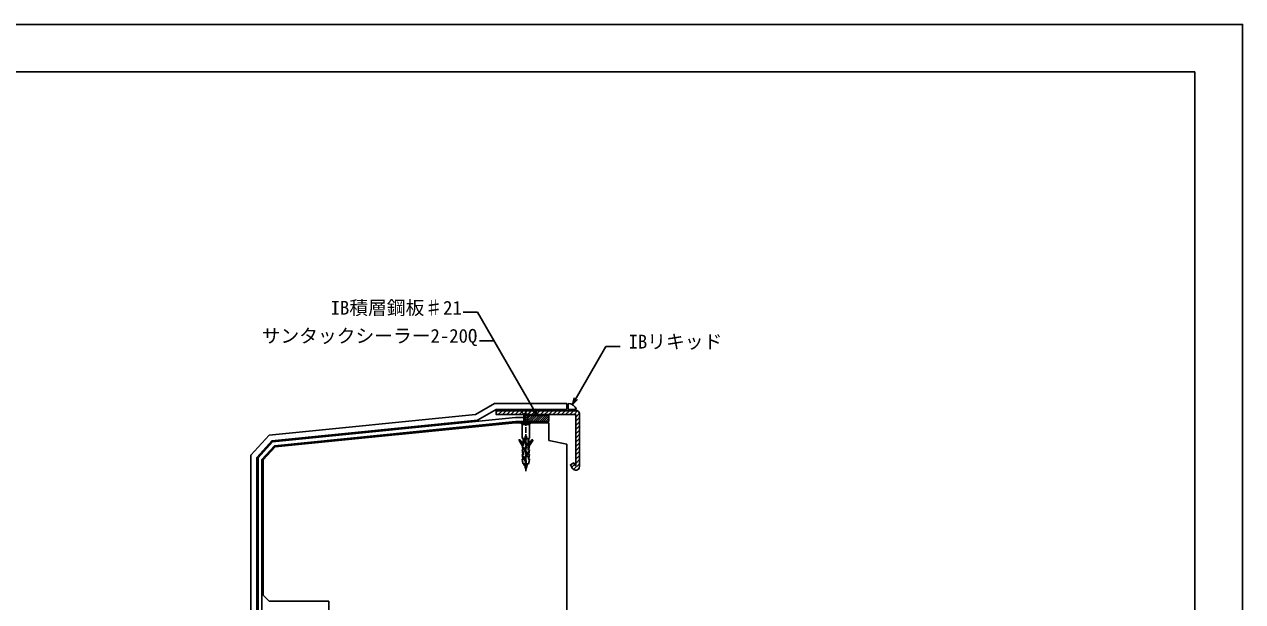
# Model space of a CAD drawing. Units: millimetres on the paper, with parts at other scales. Extents: x -210 to 1470, y -148 to 1040.
# Drawn here: x 447 to 1470, y 555 to 1040 of the extents above; entities that cross this region are included whole.
import ezdxf
from ezdxf.enums import TextEntityAlignment as Align

# ---------------------------------------------------------------- set-up
doc = ezdxf.new("R2010")
doc.units = ezdxf.units.MM
doc.linetypes.add('CHAIN1', pattern=[8, 5, -1, 1, -1])
for name, color, linetype in [('0-1_IBｼｰﾄ', 7, 'Continuous'), ('0-2_IBリキッド', 7, 'Continuous'), ('0-3_ブチルﾃｰﾌﾟ', 4, 'Continuous'), ('0-4_中心線', 1, 'CHAIN1'), ('0-6_図面枠', 7, 'Continuous'), ('0-7_寸法線', 7, 'Continuous'), ('0-8_文字', 5, 'Continuous'), ('0-B_緩衝フォーム', 7, 'Continuous'), ('0-D_躯体', 7, 'Continuous'), ('0-E_輪郭線', 2, 'Continuous'), ('0-F_部材(積層鋼板)', 4, 'Continuous'), ('1-0_部材(ﾋﾞｽ類)', 7, 'Continuous')]:
    doc.layers.add(name, color=color, linetype=linetype)
doc.styles.add('MS Gothic', font='')
doc.styles.get('MS Gothic').set_extended_font_data('MS Gothic')

msp = doc.modelspace()

# ---------------------------------------------------------------- linework, layer by layer
at = {"layer": '0-1_IBｼｰﾄ'}
for p, q in [((841.784, 721.086), (825.954, 711.947)), ((841.784, 721.086), (902.624, 721.086)), ((902.624, 716.086), (902.624, 721.086)), ((825.954, 711.947), (652.509, 694.602)), ((827.522, 707.079), (654.924, 689.819)), ((843.124, 716.086), (827.522, 707.079)), ((843.124, 716.086), (902.624, 716.086)), ((652.509, 694.602), (637.216, 677.703)), ((654.924, 689.819), (642.216, 675.777)), ((637.216, 273.996), (637.216, 677.703)), ((642.216, 272.176), (642.216, 675.777))]:
    msp.add_line(p, q, dxfattribs=at)
at = {"layer": '0-2_IBリキッド'}
for q in [(903.624, 721.086), (910.624, 716.086)]:
    msp.add_line((903.624, 716.086), q, dxfattribs=at)
msp.add_arc((903.624, 713.686), 7.4, 18.92464, 90, dxfattribs=at)
at = {"layer": '0-3_ブチルﾃｰﾌﾟ'}
for p, q in [((867.549, 709.89), (868.579, 710.92)), ((867.549, 708.122), (870.347, 710.92)), ((867.549, 706.354), (872.115, 710.92)), ((868.882, 705.92), (873.882, 710.92)), ((870.65, 705.92), (875.65, 710.92)), ((872.418, 705.92), (877.418, 710.92)), ((874.186, 705.92), (879.186, 710.92)), ((875.953, 705.92), (880.953, 710.92)), ((877.721, 705.92), (882.721, 710.92)), ((879.489, 705.92), (884.489, 710.92)), ((881.257, 705.92), (886.257, 710.92)), ((883.025, 705.92), (887.549, 710.444)), ((884.792, 705.92), (887.549, 708.676)), ((886.56, 705.92), (887.549, 706.909))]:
    msp.add_line(p, q, dxfattribs=at)
at = {"layer": '0-3_ブチルﾃｰﾌﾟ', "color": 7}
msp.add_lwpolyline([(887.549, 705.92), (867.549, 705.92), (867.549, 710.92), (887.549, 710.92)], close=True, dxfattribs=at)
at = {"layer": '0-4_中心線'}
msp.add_line((868.124, 664.352), (868.124, 716.086), dxfattribs=at)
at = {"layer": '0-6_図面枠'}
msp.add_lwpolyline([(1470, -148.5), (1470, 1039.5), (-210, 1039.5), (-210, -148.5)], close=True, dxfattribs=at)
at = {"layer": '0-7_寸法線'}
for p, q in [((841.234, 773.82), (829.234, 773.82)), ((907.199, 720.165), (935.329, 768.888)), ((935.329, 768.888), (947.329, 768.888))]:
    msp.add_line(p, q, dxfattribs=at)
for points in [[(877.549, 710.92), (827.378, 797.82), (815.378, 797.82)], [(873.306, 715.162), (877.549, 710.92), (875.996, 716.715)], [(911.442, 724.408), (907.199, 720.165), (908.752, 725.961)]]:
    msp.add_lwpolyline(points, dxfattribs=at)
at = {"layer": '0-B_緩衝フォーム'}
for p, q in [((859.313, 709.253), (655.407, 688.862)), ((859.48, 705.92), (657.017, 685.673)), ((866.549, 709.253), (859.313, 709.253)), ((866.549, 705.92), (859.48, 705.92)), ((866.549, 705.92), (866.549, 709.253)), ((655.407, 688.862), (643.216, 675.391)), ((657.017, 685.673), (646.549, 674.107)), ((643.216, 215.555), (643.216, 675.391)), ((646.549, 212.222), (646.549, 674.107))]:
    msp.add_line(p, q, dxfattribs=at)
at = {"layer": '0-D_躯体'}
for p, q in [((859.53, 704.92), (657.499, 684.717)), ((887.549, 704.92), (859.53, 704.92)), ((887.549, 689.92), (887.549, 704.92)), ((887.549, 689.92), (902.549, 686.92)), ((902.549, 65.222), (902.549, 686.92)), ((657.499, 684.717), (647.549, 673.722)), ((647.549, 560.222), (647.549, 673.722)), ((652.549, 555.222), (647.549, 560.222)), ((652.549, 555.222), (702.549, 555.222)), ((702.549, 555.222), (702.549, 185.222))]:
    msp.add_line(p, q, dxfattribs=at)
at = {"layer": '0-E_輪郭線'}
msp.add_lwpolyline([(1430, 999.5), (-170, 999.5), (-170, -108.5), (1430, -108.5)], close=True, dxfattribs=at)
at = {"layer": '0-F_部材(積層鋼板)'}
for p, q in [((843.124, 713.63), (844.58, 715.086)), ((844.949, 711.92), (848.116, 715.086)), ((848.484, 711.92), (851.651, 715.086)), ((852.02, 711.92), (855.187, 715.086)), ((855.556, 711.92), (858.722, 715.086)), ((859.091, 711.92), (862.258, 715.086)), ((862.627, 711.92), (865.793, 715.086)), ((869.698, 711.92), (872.864, 715.086)), ((873.233, 711.92), (876.4, 715.086)), ((876.769, 711.92), (879.935, 715.086)), ((880.304, 711.92), (883.471, 715.086)), ((883.84, 711.92), (887.006, 715.086)), ((887.375, 711.92), (890.542, 715.086)), ((890.911, 711.92), (894.078, 715.086)), ((894.446, 711.92), (897.613, 715.086)), ((897.982, 711.92), (901.149, 715.086)), ((901.517, 711.92), (904.684, 715.086)), ((905.053, 711.92), (908.22, 715.086)), ((908.589, 711.92), (911.569, 714.9)), ((909.957, 709.753), (913.094, 712.889)), ((909.957, 706.217), (913.124, 709.384)), ((909.957, 702.682), (913.124, 705.848)), ((909.957, 699.146), (913.124, 702.313)), ((909.957, 695.61), (913.124, 698.777)), ((909.957, 692.075), (913.124, 695.242)), ((909.957, 688.539), (913.124, 691.706)), ((909.957, 685.004), (913.124, 688.171)), ((909.957, 681.468), (913.124, 684.635)), ((909.957, 677.933), (913.124, 681.099)), ((909.957, 674.397), (913.124, 677.564)), ((906.728, 667.633), (909.046, 669.951)), ((908.261, 665.63), (913.124, 670.493)), ((909.957, 670.862), (913.124, 674.028)), ((911.925, 665.758), (912.453, 666.286))]:
    msp.add_line(p, q, dxfattribs=at)
at = {"layer": '0-F_部材(積層鋼板)', "color": 7}
for p, q in [((909.957, 669.08), (909.957, 711.42)), ((913.124, 712.586), (913.124, 668.206))]:
    msp.add_line(p, q, dxfattribs=at)
for points in [[(909.457, 711.92), (843.124, 711.92), (843.124, 715.086), (910.624, 715.086)], [(907.297, 666.647), (905.549, 669.674), (908.292, 671.258), (909.604, 668.985)]]:
    msp.add_lwpolyline(points, dxfattribs=at)
at = {"layer": '0-F_部材(積層鋼板)'}
msp.add_lwpolyline([(866.162, 711.92), (868.124, 713.881), (869.329, 715.086)], dxfattribs=at)
at = {"layer": '0-F_部材(積層鋼板)', "color": 7}
for centre, radius, start, end in [((909.457, 711.42), 0.5, 0, 90), ((910.624, 712.586), 2.5, 0, 90), ((910.001, 668.209), 3.123, 210, 0.05582), ((909.768, 669.08), 0.19, 210, 360)]:
    msp.add_arc(centre, radius, start, end, dxfattribs=at)
at = {"layer": '1-0_部材(ﾋﾞｽ類)'}
for p, q in [((863.624, 715.086), (872.624, 715.086)), ((869.794, 712.256), (866.454, 712.256)), ((866.454, 705.521), (866.454, 711.842)), ((869.794, 711.842), (869.794, 705.521)), ((863.627, 704.92), (872.621, 704.92)), ((871.124, 703.404), (865.124, 703.404)), ((865.944, 686.916), (865.746, 687.175)), ((867.709, 691.391), (867.14, 689.967)), ((868.518, 685.733), (867.15, 682.535)), ((867.163, 689.1), (868.511, 686.192)), ((867.752, 691.406), (867.171, 689.955)), ((868.549, 685.72), (867.181, 682.522)), ((867.194, 689.114), (868.542, 686.206)), ((867.661, 682.314), (869.032, 685.48)), ((867.691, 682.301), (869.062, 685.467)), ((867.756, 689.721), (868.327, 691.148)), ((869.028, 686.438), (867.76, 689.39)), ((867.775, 692.492), (867.775, 691.701)), ((867.787, 689.708), (868.368, 691.159)), ((869.059, 686.451), (867.791, 689.403)), ((867.809, 692.512), (867.809, 691.701)), ((868.439, 691.701), (868.439, 692.512)), ((868.472, 691.701), (868.472, 692.492)), ((870.304, 686.916), (870.501, 687.175)), ((868.5, 678.021), (866.952, 675.099)), ((868.528, 678.004), (866.982, 675.083)), ((867.158, 681.655), (868.537, 678.591)), ((867.189, 681.669), (868.567, 678.605)), ((867.535, 674.806), (869.122, 677.774)), ((867.564, 674.79), (869.151, 677.758)), ((869.115, 678.913), (867.667, 681.926)), ((869.149, 678.919), (867.697, 681.941)), ((869.297, 670.521), (866.286, 669.47)), ((869.01, 670.521), (866.286, 669.57)), ((866.831, 670.521), (866.917, 670.2)), ((866.953, 673.949), (867.678, 672.582)), ((866.982, 673.964), (867.708, 672.597)), ((869.417, 670.521), (867.207, 669.116)), ((869.072, 667.745), (867.432, 667.173)), ((869.072, 667.645), (867.432, 667.073)), ((868.269, 672.914), (867.541, 674.231)), ((868.298, 672.93), (867.57, 674.247)), ((868.757, 668.06), (867.665, 667.406)), ((867.801, 672.224), (867.767, 672.224)), ((867.767, 672.224), (867.787, 670.521)), ((868.597, 667.462), (867.792, 666.935)), ((868.48, 672.224), (868.447, 672.224)), ((868.46, 670.521), (868.48, 672.224))]:
    msp.add_line(p, q, dxfattribs=at)
for points in [[(866.161, 712.549), (863.624, 715.086), (863.624, 715.386), (872.624, 715.386), (872.624, 715.086), (870.087, 712.549)], [(871.164, 703.463), (872.621, 704.92), (872.621, 705.521), (863.627, 705.521), (863.627, 704.92), (865.083, 703.463)], [(865.142, 703.322), (865.142, 691.984), (865.159, 691.984), (865.231, 691.949), (865.302, 691.949), (865.373, 691.913), (865.581, 691.867)], [(870.666, 691.867), (870.875, 691.913), (870.946, 691.949), (871.017, 691.949), (871.088, 691.984), (871.106, 691.984), (871.106, 703.322)], [(862.375, 690.108), (865.124, 685.91), (865.213, 684.31), (866.279, 684.31), (866.279, 682.088), (865.124, 682.088), (865.213, 680.47), (866.226, 680.47), (866.155, 678.266), (865.124, 678.266), (865.213, 676.648), (866.084, 676.648), (866.013, 674.426), (865.124, 674.426), (865.232, 672.285), (865.874, 670.521), (870.374, 670.521), (871.016, 672.285), (871.124, 674.426), (870.235, 674.426), (870.164, 676.648), (871.035, 676.648), (871.124, 678.266), (870.093, 678.266), (870.022, 680.47), (871.035, 680.47), (871.124, 682.088), (869.968, 682.088), (869.968, 684.31), (871.035, 684.31), (871.124, 685.91), (873.872, 690.108)], [(865.746, 691.664), (865.746, 687.175), (863.098, 690.641)], [(867.775, 691.772), (866.279, 691.772), (866.279, 685.91), (866.013, 685.91), (866.013, 686.663)], [(868.472, 691.772), (869.968, 691.772), (869.968, 685.91), (870.235, 685.91), (870.235, 686.663)], [(873.149, 690.641), (870.501, 687.175), (870.501, 691.664)], [(865.213, 684.31), (865.213, 684.061), (865.515, 683.297), (865.55, 682.088)], [(865.604, 678.266), (865.586, 679.475), (865.213, 680.275), (865.213, 680.47)], [(865.213, 676.648), (865.213, 676.47), (865.657, 675.635), (865.675, 674.426)], [(871.035, 676.648), (871.035, 676.47), (870.59, 675.635), (870.573, 674.426)], [(870.644, 678.266), (870.662, 679.475), (871.035, 680.275), (871.035, 680.47)], [(871.035, 684.31), (871.035, 684.061), (870.733, 683.297), (870.697, 682.088)], [(867.338, 670.521), (866.917, 670.2), (866.286, 669.57), (866.286, 669.47), (867.207, 669.116), (867.665, 667.406), (867.432, 667.173), (867.432, 667.073), (867.792, 666.935), (868.124, 665.696), (868.597, 667.462), (869.072, 667.645), (869.072, 667.745), (868.757, 668.06), (869.417, 670.521)], [(867.801, 670.521), (867.801, 671.498), (868.447, 671.498), (868.447, 670.521)]]:
    msp.add_lwpolyline(points, dxfattribs=at)
for centre, radius, start, end in [((865.454, 711.842), 1, 0, 45), ((870.794, 711.842), 1, 135, 180), ((864.942, 703.322), 0.2, 0, 45), ((871.306, 703.322), 0.2, 135, 180), ((862.742, 690.368), 0.449, 37.38183, 215.39037), ((865.539, 691.664), 0.207, 360, 78.37519), ((865.513, 686.663), 0.5, 0, 30.42714), ((868.157, 689.56), 1.095, 158.2146, 204.87271), ((868.157, 689.56), 1.062, 158.17187, 204.87271), ((868.124, 693.08), 0.683, 300.64443, 239.35557), ((868.124, 693.08), 0.65, 298.99242, 241.00758), ((867.012, 691.701), 0.763, 335.97512, 0), ((868.157, 689.56), 0.431, 158.20137, 203.23665), ((867.012, 691.701), 0.796, 338.19323, 0), ((868.157, 689.56), 0.398, 158.19323, 203.23665), ((867.012, 691.701), 1.427, 337.19074, 360), ((867.012, 691.701), 1.46, 338.19323, 0), ((868, 685.955), 0.564, 336.84042, 24.87271), ((868, 685.955), 0.597, 336.84042, 24.87271), ((867.936, 685.955), 1.194, 336.58818, 23.8287), ((867.936, 685.955), 1.228, 336.58818, 23.8287), ((870.735, 686.663), 0.5, 149.57286, 180), ((870.708, 691.664), 0.207, 101.62481, 180), ((873.506, 690.368), 0.449, 324.60963, 142.61817), ((868.157, 682.104), 1.095, 156.84042, 204.22194), ((868.157, 682.104), 1.062, 156.84042, 204.22194), ((868.086, 682.128), 0.465, 156.27812, 205.66734), ((868.086, 682.128), 0.431, 156.27812, 205.66734), ((868.033, 678.337), 0.564, 325.90086, 26.66039), ((868.033, 678.337), 0.597, 326.07565, 26.59167), ((868.068, 678.337), 1.194, 331.85925, 28.78795), ((868.068, 678.337), 1.228, 331.85949, 28.27499), ((868.037, 674.524), 1.228, 152.09899, 207.95156), ((868.037, 674.524), 1.194, 152.09899, 207.95156), ((868.062, 674.524), 0.597, 151.87656, 209.41932), ((868.062, 674.524), 0.564, 151.87656, 209.43109), ((867.004, 672.224), 0.763, 0, 27.95156), ((867.004, 672.224), 0.796, 360, 27.95156), ((867.02, 672.224), 1.427, 0, 28.91197), ((867.02, 672.224), 1.46, 0, 28.91198)]:
    msp.add_arc(centre, radius, start, end, dxfattribs=at)

# ---------------------------------------------------------------- texts
at = {"layer": '0-8_文字', "color": 7, "style": 'MS Gothic'}
for s, p in [('IB積層鋼板♯21', (704.177, 792.276)), ('サンタックシーラー2-20Q', (646.277, 768.702)), ('IBリキッド', (954.367, 763.831))]:
    msp.add_text(s, height=11.55, dxfattribs=at).set_placement(p, align=Align.BOTTOM_LEFT)

doc.saveas('drawing.dxf')
